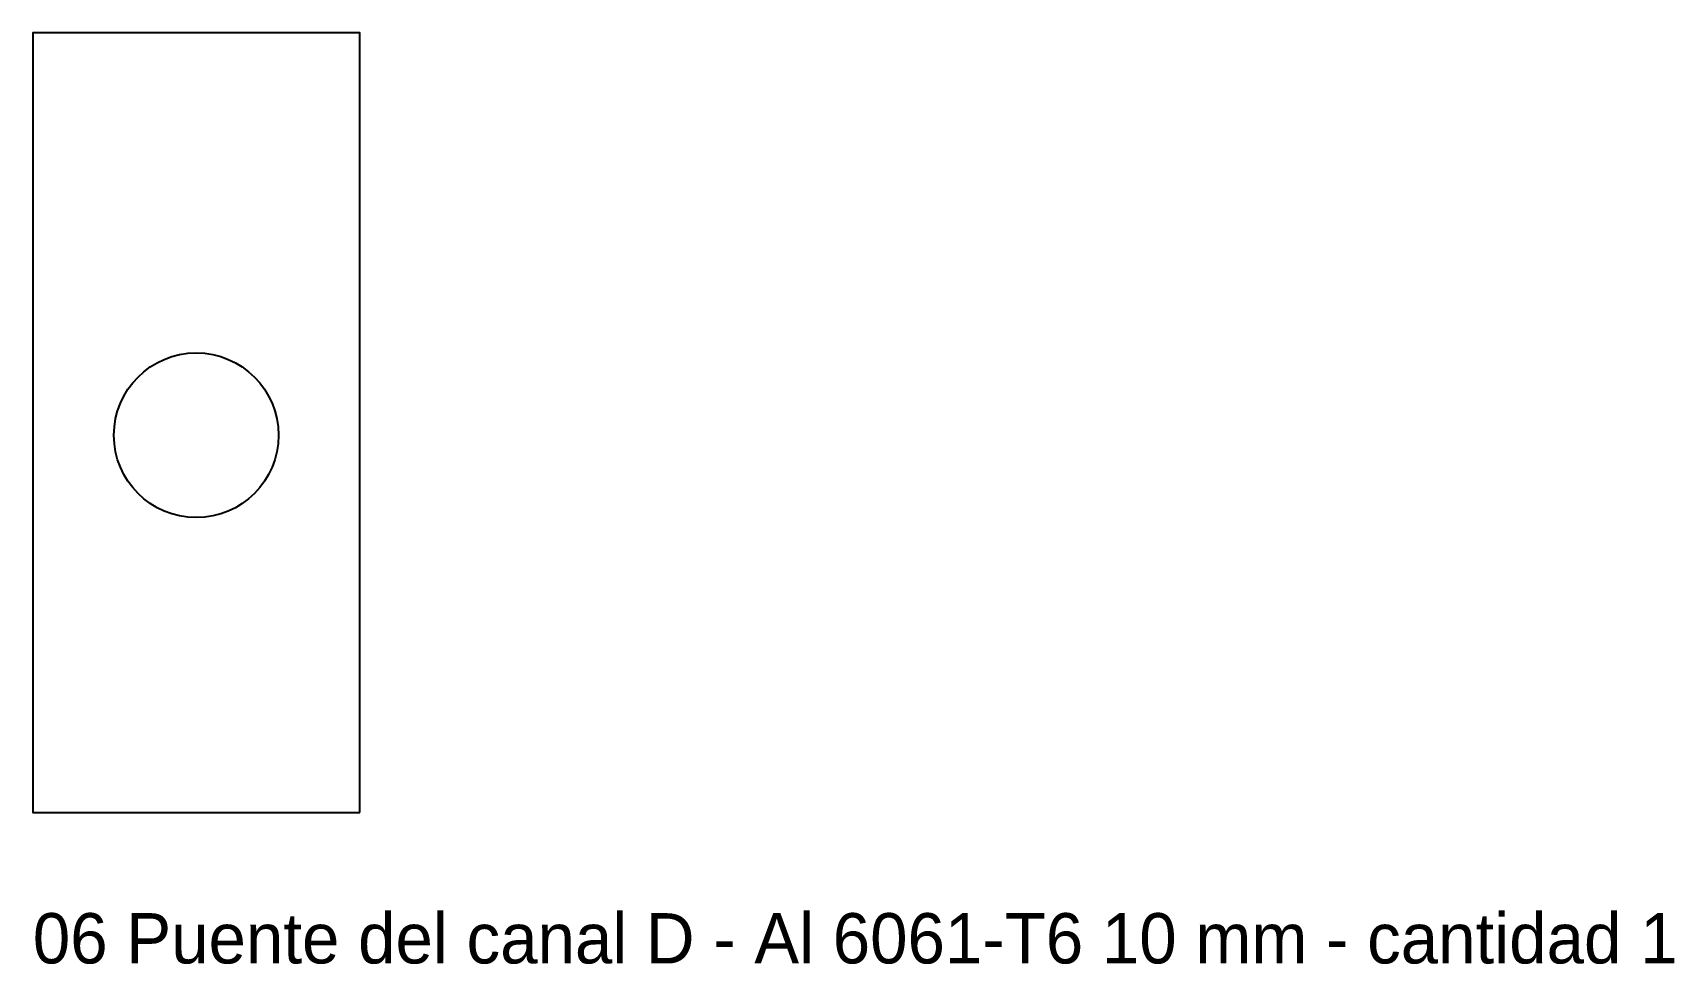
# Model space of a CAD drawing. Header units: millimetres. Extents: x -13 to 118, y -64 to 10.
import ezdxf

# ---------------------------------------------------------------- set-up
doc = ezdxf.new("R2010")
doc.units = ezdxf.units.MM
doc.layers.add('CORTE', color=1, linetype='Continuous')
doc.layers.add('NOTAS', color=3, linetype='Continuous')

msp = doc.modelspace()

# ---------------------------------------------------------------- linework, layer by layer
at = {"layer": 'CORTE'}
msp.add_lwpolyline([(13, -52), (13, 10), (-13, 10), (-13, -52), (13, -52)], close=True, dxfattribs=at)
msp.add_circle((0, -22), 6.55, dxfattribs=at)

# ---------------------------------------------------------------- texts
at = {"layer": 'NOTAS'}
msp.add_text('06 Puente del canal D - Al 6061-T6 10 mm - cantidad 1', height=4, dxfattribs=at).set_placement((-13, -64))

doc.saveas('drawing.dxf')
